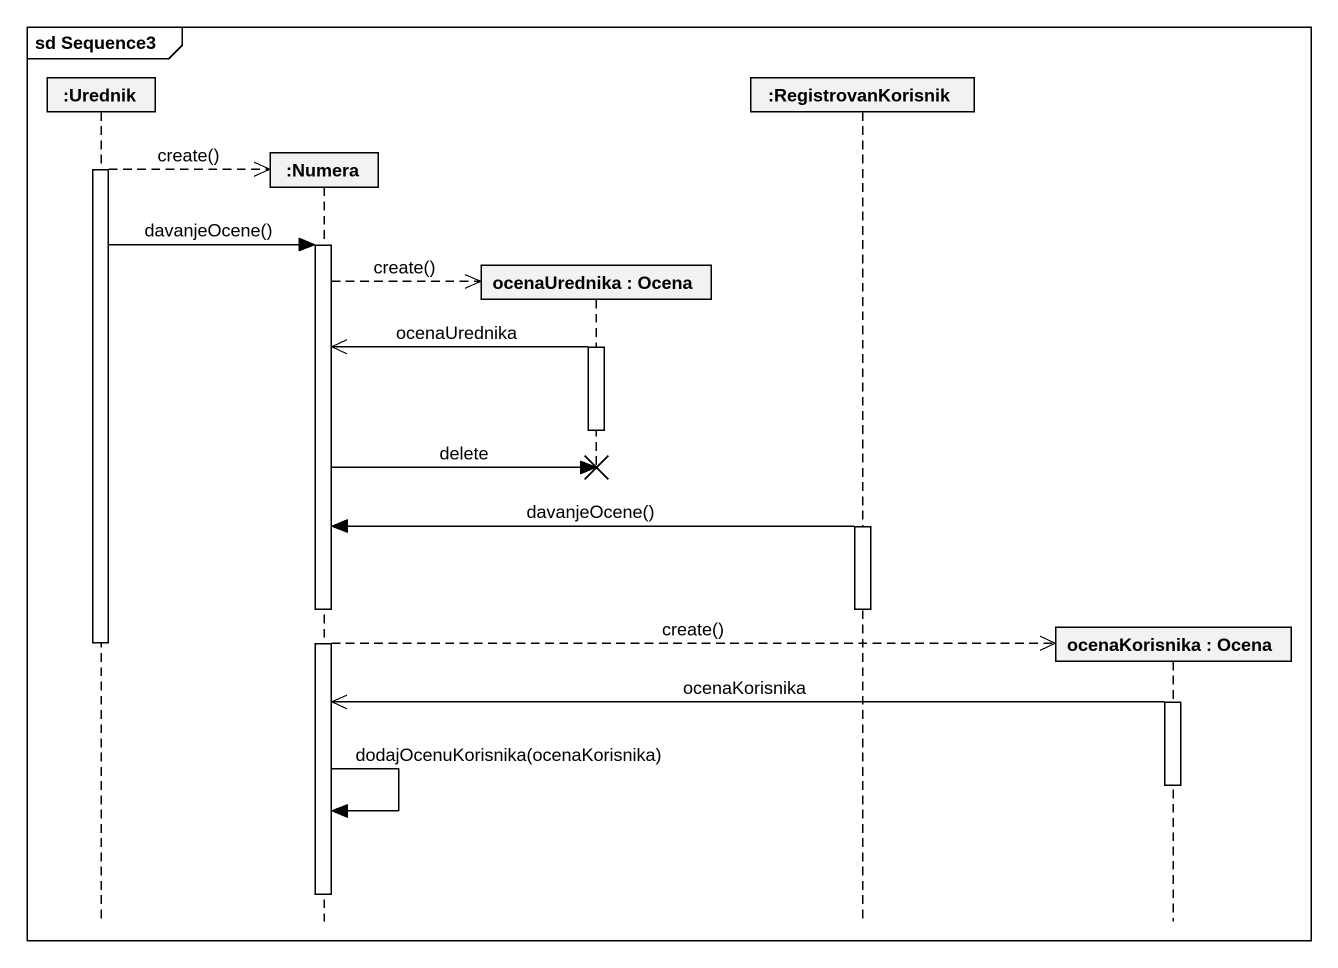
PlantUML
@startuml
mainframe sd Sequence3
hide footbox
participant ":Urednik" as Urednik
participant ":Numera" as Numera
participant "ocenaUrednika : Ocena" as ocenaUrednika
participant ":RegistrovanKorisnik" as RegistrovanKorisnik
participant "ocenaKorisnika : Ocena" as ocenaKorisnika

activate Urednik
Urednik -->> Numera ** : create()
Urednik -> Numera : davanjeOcene()
activate Numera
Numera -->> ocenaUrednika ** : create()
activate ocenaUrednika
ocenaUrednika ->> Numera : ocenaUrednika
deactivate ocenaUrednika
Numera -> ocenaUrednika !! : delete
activate RegistrovanKorisnik
RegistrovanKorisnik -> Numera : davanjeOcene()
deactivate RegistrovanKorisnik
Numera -->> ocenaKorisnika ** : create()
deactivate Urednik
activate ocenaKorisnika
ocenaKorisnika ->> Numera : ocenaKorisnika
deactivate ocenaKorisnika
Numera -> Numera : dodajOcenuKorisnika(ocenaKorisnika)
deactivate Numera
@enduml
